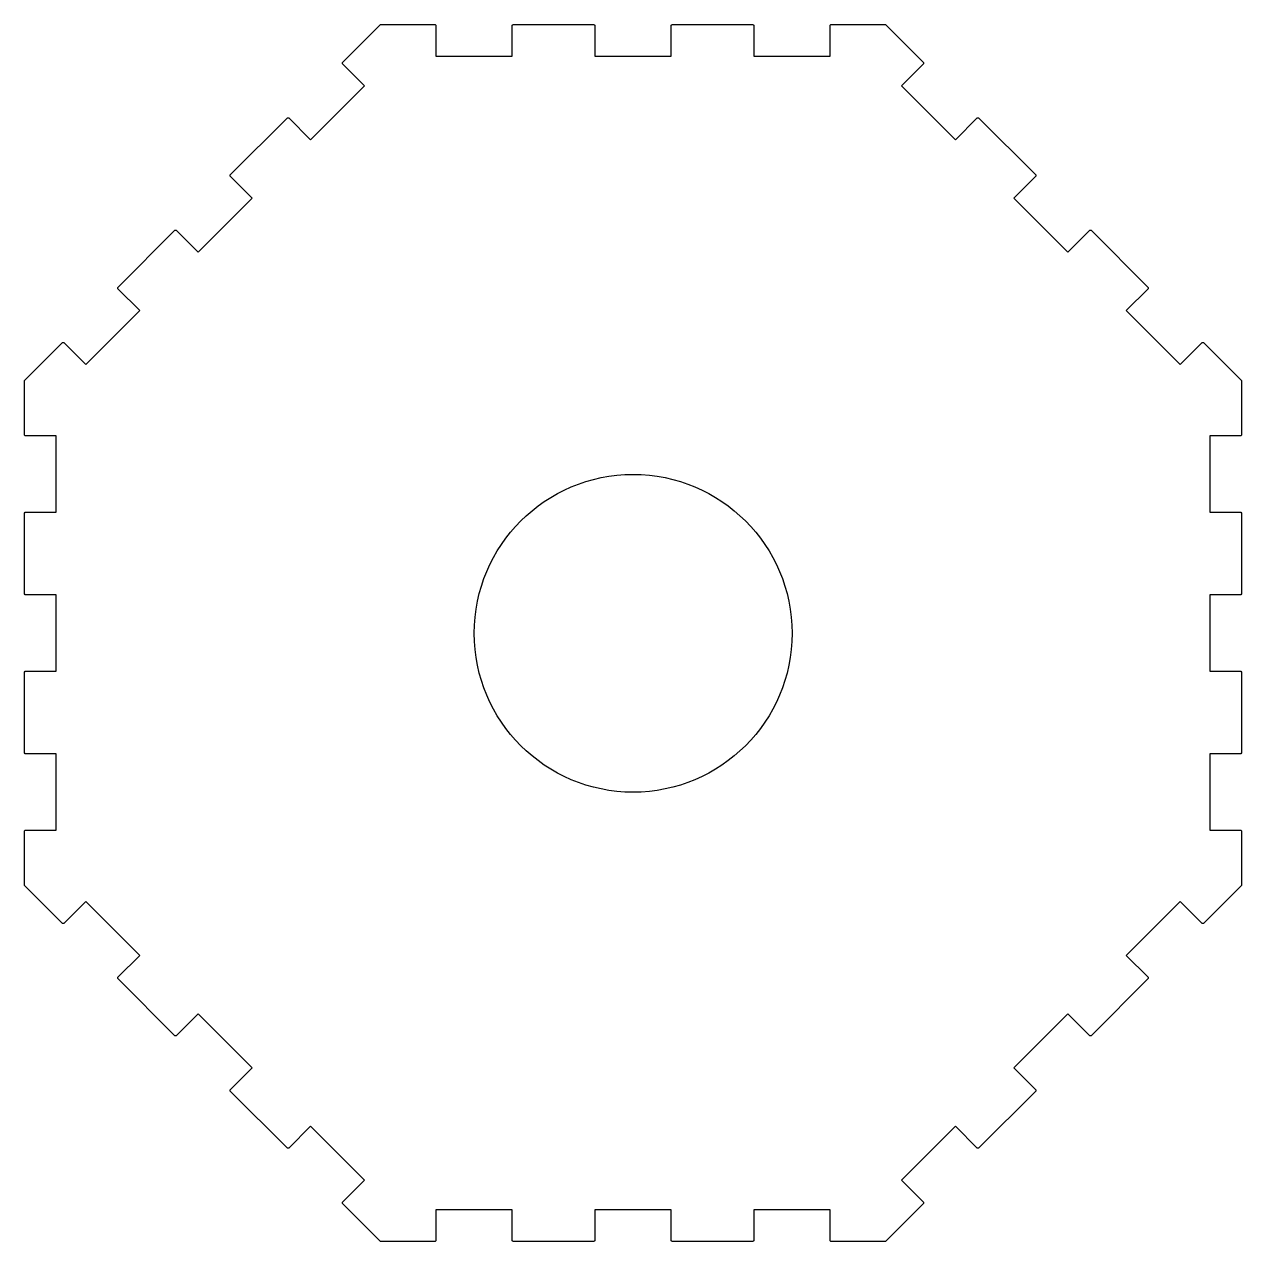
# Model space of a CAD drawing. Header units: millimetres. Extents: x 0 to 38.3, y 1.2 to 39.5.
import ezdxf

# ---------------------------------------------------------------- set-up
doc = ezdxf.new("R2010")
doc.units = ezdxf.units.MM
doc.layers.get('0').update_dxf_attribs({"linetype": 'CONTINUOUS'})

msp = doc.modelspace()

# ---------------------------------------------------------------- linework, layer by layer
msp.add_lwpolyline([(8.275, 4.143), (6.478, 5.94), (6.478, 5.981), (7.165, 6.668), (5.468, 8.365), (4.781, 7.678), (4.74, 7.678), (2.943, 9.475), (2.943, 9.517), (3.629, 10.203), (1.932, 11.9), (1.246, 11.214), (1.204, 11.214), (0.008, 12.411), (0, 12.429), (0, 14.121), (0.029, 14.151), (1, 14.151), (1, 16.551), (0.029, 16.551), (0, 16.58), (0, 19.121), (0.029, 19.151), (1, 19.151), (1, 21.551), (0.029, 21.551), (0, 21.58), (0, 24.121), (0.029, 24.151), (1, 24.151), (1, 26.551), (0.029, 26.551), (0, 26.58), (0, 28.272), (0.008, 28.291), (1.204, 29.487), (1.246, 29.487), (1.932, 28.801), (3.629, 30.498), (2.943, 31.184), (2.943, 31.226), (4.74, 33.023), (4.781, 33.023), (5.468, 32.336), (7.165, 34.033), (6.478, 34.72), (6.478, 34.761), (8.275, 36.558), (8.317, 36.558), (9.003, 35.872), (10.7, 37.569), (10.014, 38.255), (10.014, 38.297), (11.211, 39.494), (11.229, 39.501), (12.921, 39.501), (12.951, 39.472), (12.951, 38.501), (15.351, 38.501), (15.351, 39.472), (15.38, 39.501), (17.921, 39.501), (17.951, 39.472), (17.951, 38.501), (20.351, 38.501), (20.351, 39.472), (20.38, 39.501), (22.921, 39.501), (22.951, 39.472), (22.951, 38.501), (25.351, 38.501), (25.351, 39.472), (25.38, 39.501), (27.072, 39.501), (27.091, 39.494), (28.287, 38.297), (28.287, 38.255), (27.601, 37.569), (29.298, 35.872), (29.984, 36.558), (30.026, 36.558), (31.823, 34.761), (31.823, 34.72), (31.136, 34.033), (32.833, 32.336), (33.52, 33.023), (33.561, 33.023), (35.358, 31.226), (35.358, 31.184), (34.672, 30.498), (36.369, 28.801), (37.055, 29.487), (37.097, 29.487), (38.294, 28.291), (38.301, 28.272), (38.301, 26.58), (38.272, 26.551), (37.301, 26.551), (37.301, 24.151), (38.272, 24.151), (38.301, 24.121), (38.301, 21.58), (38.272, 21.551), (37.301, 21.551), (37.301, 19.151), (38.272, 19.151), (38.301, 19.121), (38.301, 16.58), (38.272, 16.551), (37.301, 16.551), (37.301, 14.151), (38.272, 14.151), (38.301, 14.121), (38.301, 12.429), (38.294, 12.411), (37.097, 11.214), (37.055, 11.214), (36.369, 11.9), (34.672, 10.203), (35.358, 9.517), (35.358, 9.475), (33.561, 7.678), (33.52, 7.678), (32.833, 8.365), (31.136, 6.668), (31.823, 5.981), (31.823, 5.94), (30.026, 4.143), (29.984, 4.143), (29.298, 4.829), (27.601, 3.132), (28.287, 2.446), (28.287, 2.404), (27.091, 1.208), (27.072, 1.2), (25.38, 1.2), (25.351, 1.229), (25.351, 2.2), (22.951, 2.2), (22.951, 1.229), (22.921, 1.2), (20.38, 1.2), (20.351, 1.229), (20.351, 2.2), (17.951, 2.2), (17.951, 1.229), (17.921, 1.2), (15.38, 1.2), (15.351, 1.229), (15.351, 2.2), (12.951, 2.2), (12.951, 1.229), (12.921, 1.2), (11.229, 1.2), (11.211, 1.208), (10.014, 2.404), (10.014, 2.446), (10.7, 3.132), (9.003, 4.829), (8.317, 4.143)], close=True)
msp.add_circle((19.154, 20.341), 5)

doc.saveas('drawing.dxf')
